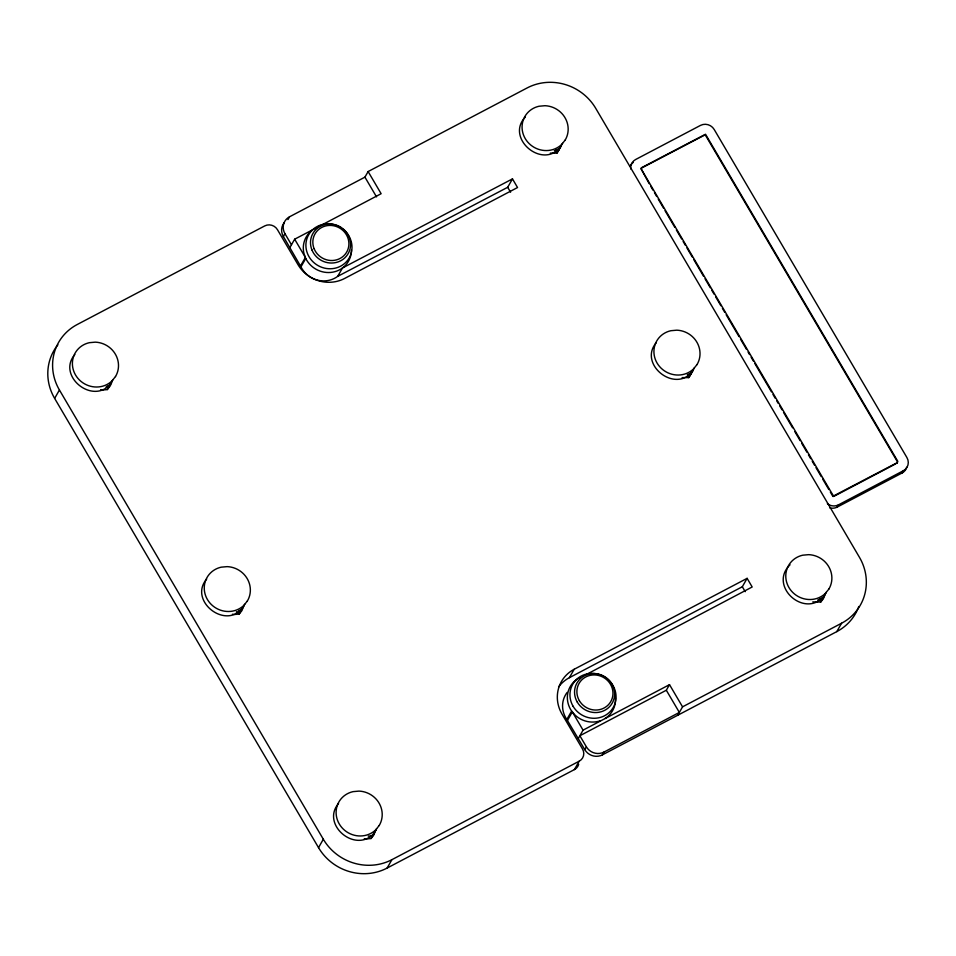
<?xml version="1.0" encoding="UTF-8"?>
<svg xmlns="http://www.w3.org/2000/svg" width="956" height="956" viewBox="0 0 956 956"><rect width="100%" height="100%" fill="white"/><g stroke="black" fill="none" stroke-linecap="round" stroke-linejoin="round"><path stroke-width="1.43" d="M374.202 832.951L372.601 835.747L368.299 836.13M244.031 605.495L241.772 610.812L239.143 614.063L234.853 614.457A23.35 22.143 29.7 0 1 232.439 614.242M561.28 145.898L556.954 153.139L550.274 153.127M375.887 829.975L373.629 835.293L371.012 838.543L366.71 838.926A23.35 22.143 29.7 0 1 364.296 838.711M693.136 370.378L688.81 377.62L682.13 377.608M825.554 593.521L823.295 598.838L820.678 602.089L812.791 601.886M578.691 764.274A9.393 8.903 29.7 0 1 574.413 769.58L387.12 868.06A50.752 48.135 29.7 0 1 318.527 847.637L54.635 398.389L59.427 390A50.417 47.812 29.7 0 1 77.185 324.538L264.764 225.903A9.393 8.903 29.7 0 1 277.455 229.679L297.949 264.573A34.512 32.731 29.7 0 0 344.602 278.471L517.543 187.531L512.476 178.892L342.487 267.979L337.695 276.368A24.366 23.099 29.7 0 1 300.961 266.844L283.37 236.502A13.026 12.356 29.7 0 1 284.207 222.664M100.583 389.761A23.35 22.143 29.7 0 0 102.985 389.976L107.287 389.594L112.88 379.795M287.959 219.581L289.549 216.785L364.929 177.147L368.12 171.554L527.138 87.94A50.752 48.135 29.7 0 1 595.743 108.363L859.456 557.324A50.752 48.135 29.7 0 1 841.579 623.228L836.787 631.617L602.388 754.87A13.026 12.356 29.7 0 1 584.773 749.624L566.836 719.462A24.366 23.099 29.7 0 1 567.171 692.407M283.37 236.502L284.96 233.706A13.026 12.356 29.7 0 1 289.549 216.785M289.871 247.58L294.663 239.191L316.771 227.636M300.602 265.84L305.382 257.439L294.663 239.191M300.961 266.844L305.753 258.455L303.936 253.436A24.366 23.099 29.7 0 1 312.23 230.253M239.143 614.063L244.736 604.276M337.695 276.368L507.684 187.292L512.476 178.892M556.954 153.139L562.546 143.352M641.548 167.694L641.225 168.244L705.205 134.796L897.457 461.82L897.098 463.122L897.768 461.27L705.528 134.246L641.548 167.694L641.201 168.985L833.441 496.009L897.421 462.561M641.201 168.985L649.184 183.683M318.527 847.637L323.319 839.237L59.427 390M371.012 838.543L376.592 828.744M387.12 868.06L391.912 859.671L579.193 761.191A9.393 8.903 29.7 0 0 582.503 748.99L562.009 714.108A34.512 32.731 29.7 0 1 574.162 669.284L747.114 578.344L752.181 586.984L586.41 674.446M688.81 377.62L694.403 367.821M558.567 686.97A34.512 32.731 29.7 0 1 569.382 677.685L574.162 669.284M566.836 719.462L571.628 711.073A24.366 23.099 29.7 0 1 580.017 677.529M567.541 720.298L572.333 711.897L583.052 730.157L578.272 738.546M584.773 749.624L586.375 746.827L579.862 735.75L666.32 690.244L669.511 684.651L682.548 706.843L677.756 715.243M574.413 769.58L579.193 761.191M602.388 754.87L603.977 752.073L679.358 712.435L666.32 690.244M569.382 677.685L742.322 586.745L747.114 578.344M832.915 495.363L832.592 495.925L830.334 492.077M833.13 496.57L834.265 495.77M829.605 507.779A10.146 9.632 29.7 0 0 837.205 507.086L838.484 504.852L903.336 470.746A10.146 9.632 29.7 0 0 906.921 457.565L714.204 129.49A10.146 9.632 29.7 0 0 700.485 125.403L635.632 159.509A10.146 9.632 29.7 0 0 630.769 169.033M820.678 602.089L826.259 592.302M837.205 507.086L902.07 472.993L903.336 470.746M74.819 354.557C56.488 375.839 92.816 405.236 110.478 383.989M107.287 389.594L109.904 386.344A23.35 22.143 29.7 0 0 111.744 382.4M525.394 116.979C505.127 137.807 541.861 169.427 560.144 147.547M206.687 579.037C188.344 600.308 224.672 629.717 242.346 608.47M656.354 342.583C638.01 363.866 674.338 393.275 692.013 372.015M338.544 803.506C320.858 824.12 354.473 853.146 373.187 834.206M790.026 564.805C768.146 585.909 804.271 618.652 823.869 596.496M583.052 730.157L669.511 684.651M318.085 226.942L381.133 193.709L368.12 171.554M833.943 496.331L895.784 463.815M682.548 706.843L841.579 623.228M555.472 150.247L559.14 148.801L558.555 150.343L554.253 150.725M107.024 386.212L109.474 385.256L108.888 386.786L106.02 387.049M687.328 374.728L690.997 373.282L690.411 374.824L687.543 375.075M238.881 610.693L241.33 609.725L240.745 611.266L237.877 611.529M819.196 599.197L822.853 597.751L822.268 599.293L819.4 599.555M571.628 711.073L575.165 715.184A24.366 23.099 29.7 0 0 600.356 720.764M650.689 186.253L652.96 190.113M654.466 192.682L656.724 196.53M658.242 199.099L663.524 208.097M665.029 210.667L674.84 227.373M676.358 229.942L681.64 238.94M683.146 241.51L685.416 245.357M686.922 247.927L692.204 256.925M693.709 259.494L703.52 276.2M705.038 278.77L710.32 287.768M711.826 290.337L714.096 294.185M715.602 296.754L720.884 305.753M722.401 308.322L724.66 312.182M726.166 314.751L739 336.596M740.506 339.165L746.552 349.442M748.058 352.011L749.564 354.58M751.081 357.15L753.34 361.01M754.858 363.579L771.456 391.841M772.962 394.422L775.232 398.27M776.738 400.839L778.256 403.408M779.761 405.977L782.02 409.837M783.538 412.406L792.596 427.822M794.854 431.682L800.136 440.68M801.654 443.249L806.936 452.236M808.441 454.805L810.712 458.665M812.218 461.234L814.476 465.094M815.994 467.663L821.276 476.65M822.781 479.219L828.816 489.508M507.684 187.292L510.588 192.216M742.322 586.745L745.226 591.668M364.929 177.147L376.521 196.876M284.96 233.706L291.472 244.784M817.966 599.687L818.097 601.133M236.443 611.661L236.574 613.107M858.787 606.51A50.752 48.135 29.7 0 1 836.787 631.617M54.635 398.389A50.417 47.812 29.7 0 1 57.886 344.829M391.912 859.671A50.752 48.135 29.7 0 1 323.319 839.237M630.135 166.296A10.146 9.632 29.7 0 1 633.266 162.401M906.694 467.245A10.146 9.632 29.7 0 1 902.07 472.993M838.484 504.852A10.146 9.632 29.7 0 1 827.37 503.728M343.204 229.332A23.35 22.143 29.7 0 1 338.316 267.226A23.35 22.143 29.7 0 1 305.944 243.768A23.35 22.143 29.7 0 1 341.089 227.791M351.414 250.03A24.366 23.099 29.7 0 1 332.867 272.137A24.366 23.099 29.7 0 1 305.753 258.455M615.174 696.052A24.366 23.099 29.7 0 1 605.1 718.494M603.977 752.073A13.026 12.356 29.7 0 1 586.375 746.827M115.497 376.545L111.864 381.05A23.35 22.143 29.7 0 1 75.56 375.039A23.35 22.143 29.7 0 1 89.326 342.69L95.289 342.152A23.35 22.143 29.7 0 1 115.497 376.545M565.163 140.102L561.53 144.607A23.35 22.143 29.7 0 1 525.226 138.584A23.35 22.143 29.7 0 1 538.993 106.247L544.956 105.71A23.35 22.143 29.7 0 1 565.163 140.102M247.353 601.025L243.72 605.53A23.35 22.143 29.7 0 1 207.416 599.52A23.35 22.143 29.7 0 1 221.183 567.171L227.146 566.633A23.35 22.143 29.7 0 1 247.353 601.025M697.02 364.571L693.387 369.076A23.35 22.143 29.7 0 1 657.083 363.065A23.35 22.143 29.7 0 1 670.849 330.716L676.812 330.179A23.35 22.143 29.7 0 1 697.02 364.571M379.209 825.494L375.577 830.011A23.35 22.143 29.7 0 1 339.272 823.988A23.35 22.143 29.7 0 1 353.051 791.64L359.002 791.102A23.35 22.143 29.7 0 1 379.209 825.494M828.876 589.051L825.243 593.557A23.35 22.143 29.7 0 1 788.939 587.546A23.35 22.143 29.7 0 1 802.717 555.197L808.68 554.659A23.35 22.143 29.7 0 1 828.876 589.051M311.931 249.934A20.303 19.251 29.7 0 0 346.311 256.268A20.303 19.251 29.7 0 0 333.405 224.349A20.303 19.251 29.7 0 0 311.931 249.934M314.118 248.739A18.272 17.328 29.7 0 0 345.044 254.439A18.272 17.328 29.7 0 0 333.429 225.712A18.272 17.328 29.7 0 0 314.118 248.739M577.305 702.146A20.303 19.251 29.7 0 0 612.031 703.449A20.303 19.251 29.7 0 0 594.465 673.55A20.303 19.251 29.7 0 0 577.305 702.146M573.11 706.305A23.35 22.143 29.7 0 0 613.047 707.81A23.35 22.143 29.7 0 0 592.851 673.418A23.35 22.143 29.7 0 0 573.11 706.305M579.36 700.676A18.272 17.328 29.7 0 0 610.609 701.859A18.272 17.328 29.7 0 0 594.799 674.936A18.272 17.328 29.7 0 0 579.36 700.676"/></g></svg>
